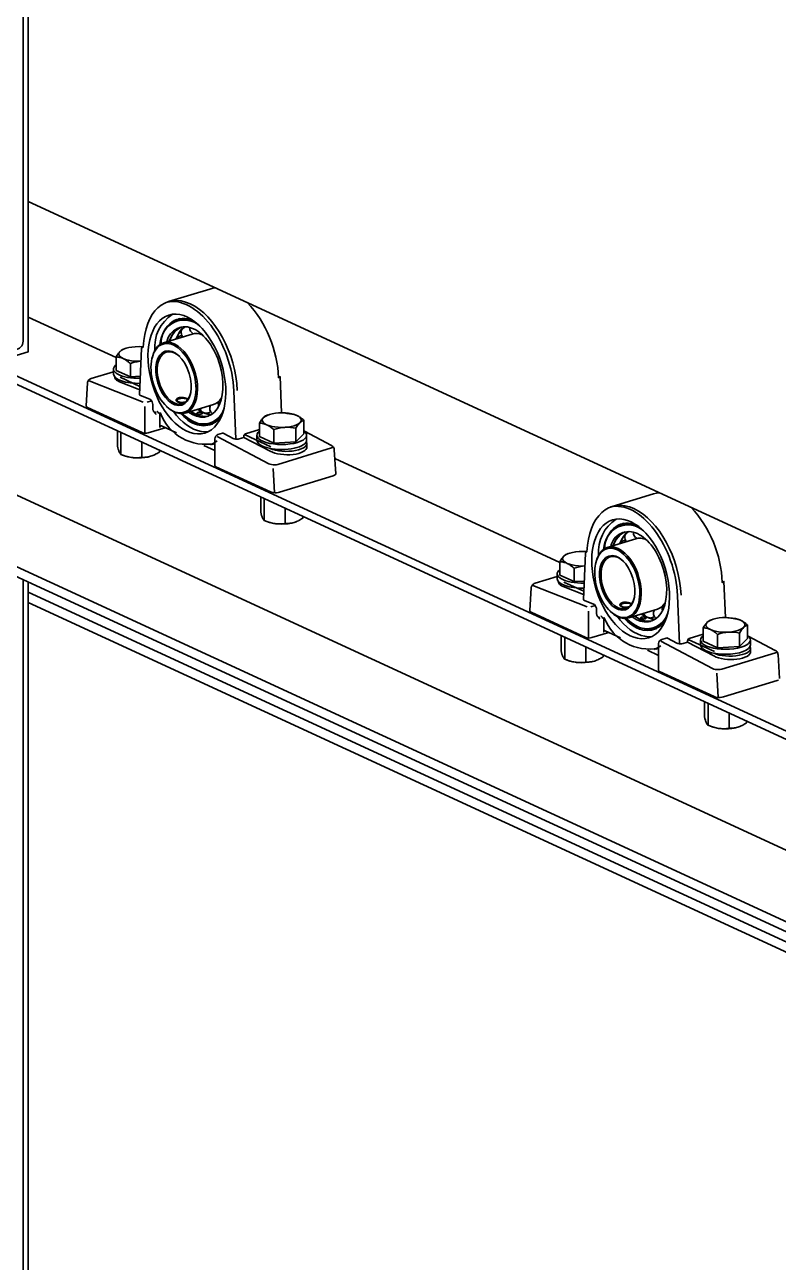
# Model space of a CAD drawing. Header units: millimetres. Extents: x -8400 to 8400, y -5940 to 5940.
# Drawn here: x 4965.5 to 5258.6, y 1988.8 to 2470 of the extents above; entities that cross this region are included whole.
import ezdxf

# ---------------------------------------------------------------- set-up
doc = ezdxf.new("R2010")
doc.units = ezdxf.units.MM
doc.layers.add('粗实线层', color=7, linetype='Continuous', lineweight=35)

msp = doc.modelspace()

# ---------------------------------------------------------------- linework, layer by layer
at = {"layer": '粗实线层', "linetype": 'Continuous', "lineweight": 35}
for points in [[(5429.862, 2115.853), (5429.862, 2117.75), (3411.605, 3048.757), (3411.605, 3046.86), (3411.713, 3046.127), (3412.025, 3045.541), (3412.506, 3045.166), (5429.848, 2114.581)], [(3415.693, 2976.684), (3413.26, 2975.485), (3412.732, 2975.131), (3412.27, 2974.628), (3411.911, 2974.017), (3411.683, 2973.345), (3411.605, 2972.668), (3411.605, 2970.77), (5429.862, 2039.763), (5429.862, 2041.661)], [(3412.133, 2974.427), (5430.389, 2043.419)], [(4964.906, 2722.164), (4964.906, 2346.919), (4964.839, 2346.293), (4964.644, 2345.669), (4964.333, 2345.09), (4963.927, 2344.594), (4963.455, 2344.216), (4962.948, 2343.981), (4951.854, 2340.592), (4951.854, 2338.252), (4966.864, 2342.838), (4966.864, 2721.26)], [(4451.743, 2522.69), (5424.763, 2073.843)], [(4966.859, 2401.331), (5426.971, 2189.085)], [(5037.479, 2367.232), (5021.425, 2362.327)], [(5039.862, 2367.655), (5038.653, 2367.514), (5037.481, 2367.232)], [(5001.069, 2340.572), (4966.853, 2356.355)], [(5025.763, 2355.753), (5023.761, 2354.636)], [(5030.633, 2349.743), (5019.528, 2346.351)], [(5021.715, 2347.019), (5022.302, 2348.41), (5023.011, 2349.64), (5023.833, 2350.692), (5024.759, 2351.555), (5025.776, 2352.216)], [(5021.815, 2347.049), (5022.353, 2348.312), (5022.993, 2349.44), (5023.727, 2350.422), (5024.55, 2351.247), (5025.452, 2351.907), (5026.423, 2352.394)], [(5027.81, 2352.538), (5026.781, 2351.687), (5025.866, 2350.611), (5025.081, 2349.325), (5024.436, 2347.849)], [(5026.653, 2351.723), (5025.774, 2350.56), (5025.032, 2349.256), (5024.494, 2348.007)], [(5034.596, 2349.418), (5033.568, 2349.769), (5032.556, 2349.942), (5031.573, 2349.933), (5030.632, 2349.743)], [(5003.832, 2343.787), (5003.434, 2343.6), (5003.24, 2343.48), (5003.044, 2343.34), (5002.847, 2343.178), (5002.648, 2342.994), (5002.598, 2342.945), (5002.549, 2342.894), (5002.524, 2342.868), (5002.499, 2342.841), (5002.474, 2342.814), (5002.45, 2342.787), (5002.351, 2342.676), (5002.252, 2342.56), (5002.056, 2342.314), (5001.861, 2342.049), (5001.474, 2341.47), (5001.091, 2340.833)], [(5010.928, 2339.175), (5009.611, 2339.139), (5008.298, 2339.19), (5007.028, 2339.325), (5005.841, 2339.541), (5004.771, 2339.832), (5003.851, 2340.187), (5003.111, 2340.597), (5002.571, 2341.05), (5002.248, 2341.53), (5002.153, 2342.024), (5002.287, 2342.518), (5002.648, 2342.994), (5003.224, 2343.44), (5003.997, 2343.842), (5004.944, 2344.187), (5006.037, 2344.465), (5007.242, 2344.668), (5008.522, 2344.789), (5010.079, 2344.822), (5011.622, 2344.734)], [(5004.328, 2343.976), (5003.831, 2343.787)], [(5011.62, 2344.682), (5011.169, 2344.459), (5010.999, 2344.169), (5010.215, 2326.142), (5010.309, 2325.945), (5010.596, 2325.776), (5014.215, 2324.346), (5014.554, 2324.131), (5014.863, 2323.774), (5015.11, 2323.314), (5015.27, 2322.796), (5015.324, 2322.276), (5015.324, 2320.89), (5015.327, 2320.79), (5015.333, 2320.691), (5015.342, 2320.595), (5015.356, 2320.501), (5015.372, 2320.408), (5015.393, 2320.317), (5015.404, 2320.272), (5015.416, 2320.228), (5015.429, 2320.184), (5015.443, 2320.14), (5015.505, 2319.972), (5015.576, 2319.814), (5015.658, 2319.665), (5015.746, 2319.523), (5015.794, 2319.454), (5015.842, 2319.388), (5015.893, 2319.323), (5015.945, 2319.26), (5016.052, 2319.138), (5016.163, 2319.021), (5016.277, 2318.909), (5016.394, 2318.8), (5016.452, 2318.746), (5016.511, 2318.693), (5016.541, 2318.667), (5016.57, 2318.64), (5016.585, 2318.627), (5016.6, 2318.614), (5016.615, 2318.6), (5016.63, 2318.587)], [(5006.611, 2333.065), (5001.091, 2335.611), (5001.091, 2340.833), (5001.43, 2340.814), (5001.771, 2340.78), (5001.857, 2340.769), (5001.943, 2340.757), (5002.03, 2340.743), (5002.115, 2340.729), (5002.288, 2340.697), (5002.461, 2340.661), (5002.807, 2340.574), (5003.154, 2340.466), (5003.502, 2340.338), (5003.851, 2340.187), (5004.202, 2340.015), (5004.553, 2339.82), (5004.598, 2339.794), (5004.642, 2339.768), (5004.686, 2339.741), (5004.73, 2339.714), (5004.817, 2339.66), (5004.904, 2339.604), (5005.079, 2339.49), (5005.252, 2339.371), (5005.596, 2339.121), (5005.937, 2338.856), (5006.275, 2338.578), (5006.611, 2338.287)], [(5010.526, 2333.302), (5006.611, 2333.065), (5006.611, 2338.287), (5007.674, 2338.611), (5008.747, 2338.874), (5009.288, 2338.98), (5009.831, 2339.065), (5010.781, 2339.165)], [(5015.04, 2340.381), (5014.969, 2340.054)], [(5025.825, 2340.934), (5024.78, 2341.796), (5023.708, 2342.419)], [(5000.048, 2335.061), (4991.428, 2332.427), (4991.095, 2332.306), (4990.79, 2332.134), (4990.495, 2331.894), (4990.242, 2331.599), (4990.079, 2331.32), (4989.981, 2331.017), (4989.964, 2330.877), (4989.964, 2330.733)], [(5000.048, 2336.133), (5000.048, 2334.183)], [(4989.932, 2330.695), (4989.387, 2321.8), (4989.443, 2321.577), (4989.637, 2321.365), (4989.956, 2321.176), (5011.195, 2311.379), (5011.701, 2311.222), (5012.328, 2311.149), (5012.982, 2311.172), (5013.562, 2311.288), (5020.165, 2313.305)], [(4990.3, 2331.677), (4990.597, 2331.53), (5011.647, 2323.211)], [(5000.585, 2332.99), (5000.585, 2332.875)], [(5010.298, 2328.054), (5002.393, 2331.178), (5001.759, 2331.47), (5001.253, 2331.792), (5000.884, 2332.138), (5000.661, 2332.501), (5000.585, 2332.876)], [(5010.354, 2329.351), (5002.629, 2332.915)], [(5028.984, 2324.492), (5028.93, 2324.517), (5028.849, 2324.553), (5028.764, 2324.589), (5028.675, 2324.625), (5028.581, 2324.66), (5028.532, 2324.678), (5028.482, 2324.695), (5028.432, 2324.712), (5028.381, 2324.729), (5028.277, 2324.762), (5028.169, 2324.795), (5028.06, 2324.826), (5027.946, 2324.856), (5027.918, 2324.863), (5027.889, 2324.871), (5027.859, 2324.878), (5027.83, 2324.885), (5027.771, 2324.899), (5027.712, 2324.912), (5027.594, 2324.938), (5027.474, 2324.962), (5027.353, 2324.984), (5027.23, 2325.003), (5027.169, 2325.012), (5027.107, 2325.021), (5027.045, 2325.029), (5026.983, 2325.036), (5026.859, 2325.049), (5026.736, 2325.059), (5026.614, 2325.066), (5026.493, 2325.07), (5026.372, 2325.072), (5026.252, 2325.07), (5026.192, 2325.068), (5026.133, 2325.065), (5026.075, 2325.062), (5026.018, 2325.057), (5025.904, 2325.046), (5025.793, 2325.031), (5025.685, 2325.014), (5025.58, 2324.992), (5025.529, 2324.981), (5025.478, 2324.968), (5025.453, 2324.961), (5025.428, 2324.954), (5025.403, 2324.947), (5025.379, 2324.94), (5025.284, 2324.909), (5025.194, 2324.874), (5025.108, 2324.838), (5025.027, 2324.798), (5024.95, 2324.755), (5024.878, 2324.71), (5024.811, 2324.662), (5024.749, 2324.612), (5024.694, 2324.56), (5024.643, 2324.507), (5024.598, 2324.451), (5024.559, 2324.395), (5024.55, 2324.38), (5024.541, 2324.366), (5024.533, 2324.351), (5024.525, 2324.336), (5024.51, 2324.307), (5024.497, 2324.277), (5024.476, 2324.218), (5024.46, 2324.158), (5024.45, 2324.099), (5024.447, 2324.039), (5024.447, 2324.009), (5024.449, 2323.979), (5024.453, 2323.949), (5024.458, 2323.919), (5024.472, 2323.86), (5024.493, 2323.803), (5024.519, 2323.746), (5024.551, 2323.692), (5024.589, 2323.638), (5024.633, 2323.586), (5024.657, 2323.561), (5024.683, 2323.536), (5024.71, 2323.511), (5024.739, 2323.488), (5024.799, 2323.442), (5024.866, 2323.4), (5024.937, 2323.359), (5025.013, 2323.321), (5025.094, 2323.286), (5025.18, 2323.254), (5025.269, 2323.226), (5025.363, 2323.2), (5025.46, 2323.177), (5025.561, 2323.157), (5025.587, 2323.153), (5025.614, 2323.148), (5025.64, 2323.144), (5025.666, 2323.14), (5025.72, 2323.133), (5025.774, 2323.126), (5025.885, 2323.116), (5025.998, 2323.108), (5026.112, 2323.103), (5026.229, 2323.101), (5026.289, 2323.101), (5026.348, 2323.101), (5026.409, 2323.102), (5026.47, 2323.104), (5026.591, 2323.11), (5026.714, 2323.118), (5026.836, 2323.129), (5026.959, 2323.141), (5027.082, 2323.155), (5027.206, 2323.172), (5027.237, 2323.176), (5027.268, 2323.181), (5027.299, 2323.185), (5027.329, 2323.19), (5027.391, 2323.2), (5027.452, 2323.21), (5027.641, 2323.244)], [(5028.95, 2324.27), (5028.822, 2324.357), (5028.668, 2324.438), (5028.185, 2324.603), (5027.594, 2324.707), (5026.947, 2324.741), (5026.303, 2324.701), (5025.718, 2324.593), (5025.245, 2324.424), (5024.925, 2324.21), (5024.788, 2323.971), (5024.844, 2323.727), (5025.091, 2323.499), (5025.504, 2323.31), (5026.049, 2323.175), (5026.675, 2323.106)], [(5027.888, 2318.991), (5038.992, 2322.384), (5039.878, 2322.752), (5040.698, 2323.294), (5041.44, 2324.003), (5042.096, 2324.869)], [(5047.665, 2308.888), (5046.88, 2327.643)], [(5012.257, 2311.152), (5012.257, 2321.602)], [(5013.106, 2323.229), (5014.868, 2323.768)], [(5020.587, 2321.664), (5020.829, 2321.433)], [(5024.971, 2324.252), (5024.663, 2323.991), (5024.502, 2323.804), (5024.447, 2323.607)], [(5036.347, 2317.619), (5035.134, 2317.599), (5033.885, 2317.797), (5032.615, 2318.21), (5031.339, 2318.833), (5030.074, 2319.659)], [(5036.982, 2317.833), (5035.904, 2317.694), (5034.789, 2317.737), (5033.646, 2317.961), (5032.488, 2318.365), (5031.327, 2318.943), (5030.176, 2319.689)], [(5032.797, 2320.49), (5034.156, 2319.627), (5035.525, 2319), (5036.885, 2318.619), (5038.214, 2318.489)], [(5032.929, 2320.331), (5033.909, 2319.756), (5035.746, 2318.886), (5037.615, 2318.34)], [(5015.903, 2319.31), (5016.287, 2319.297), (5016.685, 2319.058)], [(5018.131, 2318.941), (5018.131, 2313.463), (5018.202, 2313.82), (5018.396, 2314.016), (5018.662, 2313.998), (5024.606, 2311.256)], [(5036.882, 2311.74), (5035.511, 2311.67), (5034.101, 2311.814), (5032.664, 2312.171), (5031.213, 2312.737), (5029.839, 2313.463), (5028.476, 2314.366), (5027.136, 2315.439), (5025.83, 2316.673), (5024.568, 2318.059), (5023.361, 2319.584)], [(5060.096, 2318.251), (5059.599, 2318.062), (5059.202, 2317.875), (5059.007, 2317.755), (5058.811, 2317.615), (5058.614, 2317.453), (5058.416, 2317.269), (5058.366, 2317.22), (5058.317, 2317.168), (5058.292, 2317.142), (5058.267, 2317.116), (5058.242, 2317.089), (5058.218, 2317.062), (5058.119, 2316.951), (5058.02, 2316.835), (5057.824, 2316.589), (5057.629, 2316.324), (5057.242, 2315.745), (5056.859, 2315.108)], [(5062.379, 2307.34), (5056.859, 2309.886), (5056.859, 2315.108), (5057.197, 2315.089), (5057.539, 2315.054), (5057.625, 2315.043), (5057.711, 2315.031), (5057.797, 2315.018), (5057.883, 2315.004), (5058.056, 2314.972), (5058.228, 2314.935), (5058.574, 2314.848), (5058.922, 2314.741), (5059.27, 2314.612), (5059.619, 2314.462), (5059.969, 2314.289), (5060.321, 2314.095), (5060.365, 2314.069), (5060.409, 2314.043), (5060.453, 2314.016), (5060.497, 2313.989), (5060.585, 2313.935), (5060.672, 2313.879), (5060.846, 2313.765), (5061.019, 2313.646), (5061.363, 2313.396), (5061.705, 2313.131), (5062.043, 2312.853), (5062.379, 2312.562)], [(5064.289, 2319.063), (5064.839, 2319.086), (5065.386, 2319.086), (5065.929, 2319.066), (5066.47, 2319.026), (5067.543, 2318.893), (5068.606, 2318.697), (5068.944, 2318.678), (5069.286, 2318.643), (5069.372, 2318.632), (5069.458, 2318.62), (5069.544, 2318.607), (5069.631, 2318.593), (5069.802, 2318.561), (5069.976, 2318.525), (5070.321, 2318.437), (5070.668, 2318.33), (5071.016, 2318.201), (5071.366, 2318.051), (5071.717, 2317.879), (5072.068, 2317.684), (5072.112, 2317.658), (5072.156, 2317.632), (5072.2, 2317.605), (5072.244, 2317.578), (5072.332, 2317.524), (5072.419, 2317.468), (5072.593, 2317.354), (5072.766, 2317.235), (5073.11, 2316.985), (5073.451, 2316.72), (5073.79, 2316.442), (5074.125, 2316.151)], [(5070.913, 2318.242), (5070.889, 2318.251)], [(5071.012, 2313.084), (5071.395, 2313.721), (5071.782, 2314.301), (5071.977, 2314.565), (5072.173, 2314.811), (5072.371, 2315.038), (5072.569, 2315.244), (5072.618, 2315.292), (5072.668, 2315.339), (5072.693, 2315.362), (5072.718, 2315.385), (5072.742, 2315.407), (5072.767, 2315.429), (5072.866, 2315.513), (5072.965, 2315.591), (5073.161, 2315.731), (5073.356, 2315.851), (5073.743, 2316.033), (5074.125, 2316.151), (5074.125, 2310.929), (5071.012, 2307.861)], [(5001.554, 2312.15), (5001.554, 2306.188), (5001.725, 2305.529), (5001.897, 2304.928), (5001.984, 2304.652), (5002.071, 2304.395), (5002.159, 2304.158), (5002.248, 2303.94), (5002.27, 2303.889), (5002.292, 2303.84), (5002.304, 2303.816), (5002.315, 2303.791), (5002.326, 2303.768), (5002.337, 2303.745), (5002.381, 2303.655), (5002.425, 2303.571), (5002.512, 2303.42), (5002.6, 2303.29), (5002.772, 2303.086), (5002.942, 2302.947)], [(5002.942, 2311.207), (5002.854, 2311.556)], [(5003.471, 2311.275), (5002.942, 2311.207), (5002.942, 2302.947), (5003.949, 2302.543), (5004.964, 2302.199), (5005.476, 2302.054), (5005.99, 2301.927), (5006.508, 2301.821), (5007.028, 2301.735), (5008.298, 2301.6), (5009.611, 2301.549), (5010.928, 2301.585), (5012.208, 2301.706), (5013.412, 2301.909), (5014.505, 2302.187)], [(5036.063, 2314.518), (5038.6, 2314.719)], [(5050.761, 2309.543), (5050.744, 2309.94), (5050.815, 2310.364), (5051.041, 2310.728), (5051.364, 2310.934), (5056.859, 2312.614)], [(5050.953, 2310.623), (5061.215, 2305.89)], [(5055.816, 2310.407), (5055.816, 2308.458)], [(5085.916, 2304.676), (5085.926, 2304.77), (5085.927, 2304.862), (5085.869, 2305.177), (5085.738, 2305.476), (5085.589, 2305.716), (5085.413, 2305.931), (5085.211, 2306.116), (5084.988, 2306.272), (5084.921, 2306.312), (5084.852, 2306.35), (5074.291, 2311.919)], [(5075.169, 2308.458), (5075.169, 2310.407)], [(5011.114, 2307.74), (5011.114, 2301.778), (5010.109, 2301.662), (5009.095, 2301.609), (5008.583, 2301.61), (5008.068, 2301.63), (5007.809, 2301.648), (5007.549, 2301.672), (5007.484, 2301.678), (5007.419, 2301.686), (5007.354, 2301.693), (5007.289, 2301.701), (5007.158, 2301.717), (5007.028, 2301.735), (5005.583, 2302.012), (5004.328, 2302.397), (5003.789, 2302.603)], [(5039.498, 2304.387), (5035.21, 2306.365)], [(5037.731, 2306.626), (5039.115, 2307.28), (5040.415, 2308.149)], [(5038.39, 2306.803), (5039.498, 2307.142)], [(5040.365, 2309.901), (5060.487, 2299.29), (5060.968, 2299.092), (5061.549, 2298.949), (5062.189, 2298.87), (5062.847, 2298.859), (5063.476, 2298.918), (5064.035, 2299.042), (5084.919, 2305.423), (5085.289, 2305.564), (5085.576, 2305.735)], [(5075.284, 2305.85), (5075.284, 2307.128)], [(5017.896, 2304.611), (5017.896, 2303.85), (5017.48, 2303.586), (5017.06, 2303.335), (5016.955, 2303.274), (5016.849, 2303.214), (5016.743, 2303.155), (5016.637, 2303.097), (5016.425, 2302.985), (5016.213, 2302.877), (5015.788, 2302.675), (5015.362, 2302.491), (5014.934, 2302.329), (5014.505, 2302.187), (5014.074, 2302.066), (5013.642, 2301.967), (5013.588, 2301.956), (5013.534, 2301.945), (5013.48, 2301.935), (5013.426, 2301.925), (5013.318, 2301.906), (5013.211, 2301.889), (5012.997, 2301.857), (5012.784, 2301.831), (5012.361, 2301.793), (5011.942, 2301.773), (5011.526, 2301.768), (5011.114, 2301.778)], [(5015.121, 2302.397), (5015.154, 2302.41)], [(5173.692, 2260.941), (5086.119, 2301.338)], [(5062.691, 2288.011), (5062.145, 2297.412)], [(5057.321, 2286.425), (5057.321, 2280.463), (5057.492, 2279.803), (5057.665, 2279.203), (5057.752, 2278.927), (5057.839, 2278.67), (5057.927, 2278.433), (5058.016, 2278.215), (5058.038, 2278.164), (5058.06, 2278.114), (5058.071, 2278.09), (5058.082, 2278.066), (5058.093, 2278.043), (5058.104, 2278.019), (5058.149, 2277.93), (5058.193, 2277.846), (5058.28, 2277.695), (5058.367, 2277.565), (5058.539, 2277.36), (5058.71, 2277.221)], [(5210.094, 2287.607), (5194.04, 2282.702)], [(5212.476, 2288.029), (5211.267, 2287.889), (5210.094, 2287.607)], [(5058.71, 2285.482), (5058.622, 2285.831)], [(5059.238, 2285.55), (5058.71, 2285.482), (5058.71, 2277.221), (5059.716, 2276.817), (5060.732, 2276.474), (5061.244, 2276.328), (5061.758, 2276.202), (5062.276, 2276.096), (5062.796, 2276.01), (5064.065, 2275.875), (5065.379, 2275.824), (5066.695, 2275.86), (5067.975, 2275.981), (5069.18, 2276.184), (5070.272, 2276.462)], [(5066.881, 2282.015), (5066.881, 2276.052), (5065.877, 2275.937), (5064.862, 2275.884), (5064.35, 2275.884), (5063.835, 2275.905), (5063.576, 2275.923), (5063.317, 2275.946), (5063.252, 2275.953), (5063.187, 2275.96), (5063.121, 2275.968), (5063.056, 2275.976), (5062.926, 2275.992), (5062.796, 2276.01), (5061.351, 2276.286), (5060.096, 2276.672), (5059.557, 2276.878)], [(5073.663, 2278.886), (5073.663, 2278.125), (5073.248, 2277.861), (5072.828, 2277.609), (5072.722, 2277.548), (5072.616, 2277.489), (5072.511, 2277.43), (5072.405, 2277.372), (5072.193, 2277.26), (5071.981, 2277.152), (5071.556, 2276.949), (5071.129, 2276.766), (5070.701, 2276.604), (5070.272, 2276.462), (5069.841, 2276.341), (5069.41, 2276.242), (5069.356, 2276.231), (5069.302, 2276.22), (5069.248, 2276.21), (5069.194, 2276.2), (5069.086, 2276.181), (5068.978, 2276.163), (5068.765, 2276.132), (5068.551, 2276.106), (5068.129, 2276.068), (5067.71, 2276.048), (5067.294, 2276.043), (5066.881, 2276.052)], [(5070.889, 2276.672), (5070.922, 2276.685)], [(5194.329, 2267.393), (5194.916, 2268.784), (5195.625, 2270.014), (5196.448, 2271.067), (5197.373, 2271.929), (5198.389, 2272.591)], [(5194.429, 2267.423), (5194.967, 2268.686), (5195.607, 2269.815), (5196.342, 2270.796), (5197.164, 2271.622), (5198.065, 2272.281), (5199.037, 2272.769)], [(5198.377, 2276.128), (5196.375, 2275.011)], [(5200.424, 2272.913), (5199.395, 2272.062), (5198.481, 2270.985), (5197.695, 2269.7), (5197.05, 2268.223)], [(5199.267, 2272.097), (5198.389, 2270.935), (5197.647, 2269.63), (5197.108, 2268.382)], [(5203.247, 2270.118), (5192.143, 2266.725)], [(5207.21, 2269.792), (5206.182, 2270.144), (5205.169, 2270.316), (5204.187, 2270.308), (5203.246, 2270.118)], [(5176.446, 2264.161), (5176.049, 2263.974), (5175.854, 2263.855), (5175.658, 2263.715), (5175.461, 2263.553), (5175.262, 2263.369), (5175.213, 2263.319), (5175.163, 2263.268), (5175.138, 2263.242), (5175.113, 2263.216), (5175.089, 2263.189), (5175.064, 2263.162), (5174.965, 2263.051), (5174.866, 2262.935), (5174.67, 2262.688), (5174.475, 2262.424), (5174.088, 2261.844), (5173.706, 2261.208)], [(5183.542, 2259.549), (5182.225, 2259.514), (5180.912, 2259.564), (5179.642, 2259.699), (5178.454, 2259.916), (5177.385, 2260.206), (5176.465, 2260.562), (5175.724, 2260.972), (5175.185, 2261.424), (5174.862, 2261.905), (5174.767, 2262.399), (5174.902, 2262.892), (5175.262, 2263.369), (5175.838, 2263.814), (5176.612, 2264.216), (5177.559, 2264.561), (5178.651, 2264.839), (5179.856, 2265.042), (5181.136, 2265.163), (5182.694, 2265.196), (5184.236, 2265.108)], [(5176.942, 2264.351), (5176.446, 2264.161)], [(5184.234, 2265.056), (5183.782, 2264.834), (5183.613, 2264.543), (5182.829, 2246.516), (5182.922, 2246.319), (5183.21, 2246.15), (5186.828, 2244.72), (5187.168, 2244.505), (5187.477, 2244.149), (5187.725, 2243.688), (5187.884, 2243.171), (5187.939, 2242.65), (5187.939, 2241.264), (5187.94, 2241.164), (5187.947, 2241.066), (5187.956, 2240.969), (5187.969, 2240.875), (5187.987, 2240.782), (5188.007, 2240.691), (5188.018, 2240.647), (5188.03, 2240.602), (5188.043, 2240.558), (5188.057, 2240.515), (5188.119, 2240.347), (5188.191, 2240.189), (5188.272, 2240.039), (5188.361, 2239.897), (5188.407, 2239.829), (5188.456, 2239.762), (5188.507, 2239.697), (5188.559, 2239.634), (5188.666, 2239.512), (5188.777, 2239.395), (5188.891, 2239.283), (5189.007, 2239.174), (5189.066, 2239.121), (5189.125, 2239.067), (5189.155, 2239.041), (5189.184, 2239.014), (5189.199, 2239.001), (5189.214, 2238.988), (5189.229, 2238.975), (5189.244, 2238.962)], [(5198.439, 2261.308), (5197.395, 2262.171), (5196.322, 2262.794)], [(5179.225, 2253.44), (5173.706, 2255.986), (5173.706, 2261.208), (5174.044, 2261.188), (5174.385, 2261.154), (5174.472, 2261.143), (5174.557, 2261.131), (5174.644, 2261.118), (5174.73, 2261.103), (5174.902, 2261.072), (5175.075, 2261.035), (5175.421, 2260.948), (5175.768, 2260.84), (5176.116, 2260.712), (5176.465, 2260.562), (5176.816, 2260.389), (5177.168, 2260.194), (5177.212, 2260.168), (5177.256, 2260.142), (5177.299, 2260.115), (5177.343, 2260.089), (5177.431, 2260.034), (5177.518, 2259.979), (5177.692, 2259.864), (5177.866, 2259.745), (5178.21, 2259.495), (5178.551, 2259.231), (5178.889, 2258.952), (5179.225, 2258.662)], [(5183.141, 2253.676), (5179.225, 2253.44), (5179.225, 2258.662), (5180.288, 2258.986), (5181.361, 2259.249), (5181.902, 2259.354), (5182.445, 2259.44), (5183.395, 2259.54)], [(5187.654, 2260.755), (5187.583, 2260.429)], [(4964.906, 2254.239), (4964.906, 1878.995), (4964.839, 1878.369), (4964.644, 1877.745), (4964.333, 1877.165), (4963.927, 1876.67), (4963.455, 1876.291), (4962.948, 1876.057), (4951.854, 1872.667), (4951.854, 1870.328), (4966.864, 1874.914), (4966.864, 2253.335)], [(5172.663, 2255.435), (5164.042, 2252.802), (5163.709, 2252.68), (5163.405, 2252.509), (5163.109, 2252.269), (5162.856, 2251.974), (5162.693, 2251.695), (5162.595, 2251.392), (5162.578, 2251.251), (5162.578, 2251.107)], [(5172.662, 2256.507), (5172.662, 2254.557)], [(5182.912, 2248.429), (5175.007, 2251.553), (5174.373, 2251.844), (5173.867, 2252.166), (5173.498, 2252.512), (5173.274, 2252.875), (5173.199, 2253.25), (5173.199, 2253.364)], [(5182.969, 2249.726), (5175.242, 2253.289)], [(5423.08, 2038.908), (4966.855, 2249.361)], [(5192.779, 2233.679), (5186.177, 2231.662), (5185.596, 2231.547), (5184.942, 2231.523), (5184.315, 2231.596), (5183.809, 2231.753), (5162.571, 2241.55), (5162.251, 2241.74), (5162.057, 2241.951), (5162.001, 2242.174), (5162.546, 2251.07)], [(5162.914, 2252.052), (5163.211, 2251.904), (5184.261, 2243.586)], [(5220.279, 2229.263), (5219.495, 2248.017)], [(5429.856, 2031.779), (4966.859, 2245.356)], [(5185.72, 2243.604), (5187.482, 2244.142)], [(5201.598, 2244.866), (5201.543, 2244.892), (5201.463, 2244.928), (5201.378, 2244.964), (5201.289, 2244.999), (5201.195, 2245.035), (5201.146, 2245.052), (5201.096, 2245.07), (5201.046, 2245.087), (5200.995, 2245.104), (5200.891, 2245.137), (5200.784, 2245.169), (5200.674, 2245.2), (5200.561, 2245.23), (5200.532, 2245.238), (5200.503, 2245.245), (5200.474, 2245.252), (5200.444, 2245.259), (5200.386, 2245.273), (5200.327, 2245.287), (5200.208, 2245.312), (5200.088, 2245.336), (5199.967, 2245.358), (5199.845, 2245.378), (5199.783, 2245.387), (5199.721, 2245.395), (5199.659, 2245.403), (5199.597, 2245.411), (5199.473, 2245.423), (5199.351, 2245.433), (5199.228, 2245.44), (5199.107, 2245.445), (5198.986, 2245.446), (5198.866, 2245.444), (5198.807, 2245.442), (5198.747, 2245.44), (5198.689, 2245.436), (5198.631, 2245.432), (5198.518, 2245.42), (5198.407, 2245.406), (5198.299, 2245.388), (5198.194, 2245.367), (5198.143, 2245.355), (5198.092, 2245.342), (5198.067, 2245.335), (5198.042, 2245.328), (5198.017, 2245.321), (5197.993, 2245.314), (5197.898, 2245.283), (5197.808, 2245.249), (5197.722, 2245.212), (5197.641, 2245.172), (5197.564, 2245.129), (5197.492, 2245.084), (5197.425, 2245.036), (5197.363, 2244.986), (5197.307, 2244.934), (5197.257, 2244.881), (5197.212, 2244.826), (5197.173, 2244.769), (5197.164, 2244.755), (5197.155, 2244.74), (5197.147, 2244.725), (5197.139, 2244.711), (5197.124, 2244.681), (5197.112, 2244.652), (5197.09, 2244.592), (5197.074, 2244.533), (5197.065, 2244.473), (5197.061, 2244.413), (5197.061, 2244.383), (5197.063, 2244.353), (5197.066, 2244.323), (5197.071, 2244.293), (5197.086, 2244.235), (5197.106, 2244.177), (5197.133, 2244.121), (5197.165, 2244.066), (5197.203, 2244.012), (5197.247, 2243.96), (5197.271, 2243.935), (5197.297, 2243.91), (5197.324, 2243.886), (5197.353, 2243.862), (5197.413, 2243.817), (5197.479, 2243.774), (5197.551, 2243.734), (5197.627, 2243.696), (5197.709, 2243.661), (5197.794, 2243.629), (5197.883, 2243.6), (5197.976, 2243.574), (5198.074, 2243.551), (5198.175, 2243.532), (5198.201, 2243.527), (5198.227, 2243.523), (5198.254, 2243.518), (5198.28, 2243.515), (5198.334, 2243.507), (5198.389, 2243.501), (5198.499, 2243.49), (5198.611, 2243.482), (5198.726, 2243.477), (5198.843, 2243.475), (5198.903, 2243.475), (5198.963, 2243.476), (5199.023, 2243.477), (5199.084, 2243.479), (5199.206, 2243.485), (5199.328, 2243.493), (5199.45, 2243.503), (5199.573, 2243.515), (5199.696, 2243.53), (5199.82, 2243.546), (5199.851, 2243.551), (5199.882, 2243.555), (5199.913, 2243.56), (5199.944, 2243.564), (5200.005, 2243.574), (5200.066, 2243.584), (5200.255, 2243.618)], [(5197.585, 2244.627), (5197.277, 2244.366), (5197.115, 2244.178), (5197.061, 2243.982)], [(5201.563, 2244.644), (5201.436, 2244.731), (5201.282, 2244.812), (5200.799, 2244.977), (5200.208, 2245.081), (5199.562, 2245.115), (5198.917, 2245.076), (5198.332, 2244.967), (5197.859, 2244.798), (5197.539, 2244.585), (5197.402, 2244.345), (5197.458, 2244.101), (5197.705, 2243.874), (5198.118, 2243.684), (5198.663, 2243.549), (5199.289, 2243.48)], [(5200.502, 2239.365), (5211.606, 2242.758), (5212.492, 2243.126), (5213.311, 2243.669), (5214.054, 2244.377), (5214.71, 2245.243)], [(5184.872, 2231.527), (5184.872, 2241.977)], [(5188.517, 2239.685), (5188.901, 2239.672), (5189.299, 2239.432)], [(5190.745, 2239.316), (5190.745, 2233.838), (5190.816, 2234.195), (5191.01, 2234.391), (5191.276, 2234.372), (5197.219, 2231.631)], [(5193.201, 2242.038), (5193.443, 2241.808)], [(5209.496, 2232.114), (5208.125, 2232.044), (5206.714, 2232.188), (5205.277, 2232.545), (5203.827, 2233.112), (5202.453, 2233.837), (5201.09, 2234.74), (5199.75, 2235.814), (5198.444, 2237.048), (5197.182, 2238.433), (5195.975, 2239.958)], [(5208.961, 2237.993), (5207.748, 2237.973), (5206.499, 2238.171), (5205.228, 2238.584), (5203.953, 2239.208), (5202.689, 2240.033)], [(5209.596, 2238.207), (5208.518, 2238.068), (5207.402, 2238.111), (5206.26, 2238.336), (5205.102, 2238.739), (5203.942, 2239.317), (5202.79, 2240.064)], [(5205.41, 2240.864), (5206.77, 2240.001), (5208.14, 2239.375), (5209.499, 2238.993), (5210.828, 2238.863)], [(5205.543, 2240.705), (5206.522, 2240.13), (5208.25, 2239.305), (5210.004, 2238.759)], [(5232.213, 2238.436), (5231.817, 2238.249), (5231.621, 2238.13), (5231.425, 2237.99), (5231.228, 2237.828), (5231.03, 2237.643), (5230.98, 2237.594), (5230.931, 2237.543), (5230.906, 2237.517), (5230.881, 2237.49), (5230.856, 2237.464), (5230.831, 2237.437), (5230.732, 2237.326), (5230.634, 2237.21), (5230.437, 2236.963), (5230.243, 2236.698), (5229.856, 2236.119), (5229.473, 2235.483)], [(5232.71, 2238.625), (5232.213, 2238.436)], [(5236.904, 2239.438), (5237.454, 2239.46), (5238, 2239.461), (5238.543, 2239.44), (5239.084, 2239.401), (5240.157, 2239.267), (5241.22, 2239.072), (5241.558, 2239.052), (5241.9, 2239.018), (5241.986, 2239.007), (5242.072, 2238.995), (5242.158, 2238.982), (5242.244, 2238.967), (5242.417, 2238.935), (5242.59, 2238.899), (5242.936, 2238.812), (5243.282, 2238.704), (5243.631, 2238.576), (5243.98, 2238.426), (5244.33, 2238.253), (5244.682, 2238.058), (5244.726, 2238.032), (5244.77, 2238.006), (5244.814, 2237.98), (5244.858, 2237.953), (5244.945, 2237.898), (5245.033, 2237.843), (5245.207, 2237.728), (5245.381, 2237.609), (5245.725, 2237.359), (5246.066, 2237.094), (5246.404, 2236.816), (5246.74, 2236.526)], [(5243.527, 2238.616), (5243.503, 2238.625)], [(5208.677, 2234.893), (5211.214, 2235.094)], [(5234.993, 2227.714), (5229.473, 2230.261), (5229.473, 2235.483), (5229.811, 2235.463), (5230.153, 2235.429), (5230.239, 2235.418), (5230.325, 2235.406), (5230.411, 2235.392), (5230.498, 2235.378), (5230.67, 2235.346), (5230.843, 2235.31), (5231.188, 2235.223), (5231.536, 2235.115), (5231.883, 2234.987), (5232.233, 2234.836), (5232.584, 2234.664), (5232.935, 2234.469), (5232.979, 2234.443), (5233.023, 2234.417), (5233.067, 2234.39), (5233.111, 2234.364), (5233.199, 2234.309), (5233.286, 2234.253), (5233.46, 2234.139), (5233.633, 2234.02), (5233.978, 2233.77), (5234.318, 2233.505), (5234.657, 2233.227), (5234.993, 2232.937)], [(5243.626, 2233.458), (5244.009, 2234.096), (5244.397, 2234.675), (5244.591, 2234.94), (5244.787, 2235.186), (5244.984, 2235.412), (5245.182, 2235.619), (5245.233, 2235.667), (5245.282, 2235.714), (5245.307, 2235.737), (5245.332, 2235.759), (5245.357, 2235.781), (5245.381, 2235.803), (5245.48, 2235.887), (5245.579, 2235.965), (5245.775, 2236.106), (5245.97, 2236.225), (5246.357, 2236.408), (5246.74, 2236.526), (5246.74, 2231.303), (5243.626, 2228.236)], [(5174.168, 2232.524), (5174.168, 2226.562), (5174.339, 2225.903), (5174.511, 2225.302), (5174.598, 2225.027), (5174.686, 2224.769), (5174.774, 2224.532), (5174.862, 2224.315), (5174.884, 2224.264), (5174.906, 2224.214), (5174.917, 2224.19), (5174.929, 2224.166), (5174.94, 2224.142), (5174.951, 2224.119), (5174.995, 2224.03), (5175.039, 2223.946), (5175.126, 2223.795), (5175.213, 2223.664), (5175.386, 2223.46), (5175.557, 2223.321)], [(5175.557, 2231.582), (5175.468, 2231.93)], [(5176.085, 2231.65), (5175.557, 2231.582), (5175.557, 2223.321), (5176.563, 2222.917), (5177.578, 2222.574), (5178.09, 2222.428), (5178.605, 2222.301), (5179.122, 2222.195), (5179.642, 2222.11), (5180.912, 2221.974), (5182.225, 2221.924), (5183.542, 2221.959), (5184.821, 2222.08), (5186.026, 2222.283), (5187.119, 2222.561)], [(5210.344, 2227.001), (5211.729, 2227.654), (5213.029, 2228.523)], [(5212.98, 2230.276), (5233.101, 2219.664), (5233.583, 2219.467), (5234.163, 2219.324), (5234.803, 2219.244), (5235.46, 2219.233), (5236.09, 2219.292), (5236.65, 2219.417), (5257.533, 2225.797), (5257.904, 2225.938), (5258.19, 2226.109)], [(5223.375, 2229.917), (5223.358, 2230.314), (5223.429, 2230.739), (5223.656, 2231.103), (5223.977, 2231.309), (5229.473, 2232.988)], [(5223.568, 2230.997), (5233.829, 2226.264)], [(5228.43, 2230.782), (5228.43, 2228.832)], [(5258.53, 2225.051), (5258.539, 2225.144), (5258.541, 2225.236), (5258.483, 2225.551), (5258.352, 2225.85), (5258.203, 2226.09), (5258.027, 2226.305), (5257.825, 2226.49), (5257.602, 2226.646), (5257.535, 2226.686), (5257.466, 2226.724), (5246.906, 2232.293)], [(5247.783, 2228.832), (5247.783, 2230.782)], [(5183.728, 2228.114), (5183.728, 2222.152), (5182.723, 2222.036), (5181.709, 2221.983), (5181.197, 2221.984), (5180.682, 2222.004), (5180.423, 2222.023), (5180.163, 2222.046), (5180.098, 2222.053), (5180.033, 2222.06), (5179.968, 2222.067), (5179.903, 2222.075), (5179.772, 2222.092), (5179.642, 2222.11), (5178.197, 2222.386), (5176.942, 2222.772), (5176.403, 2222.977)], [(5190.51, 2224.986), (5190.51, 2224.224), (5190.094, 2223.961), (5189.674, 2223.709), (5189.569, 2223.648), (5189.463, 2223.588), (5189.358, 2223.529), (5189.251, 2223.472), (5189.04, 2223.359), (5188.828, 2223.251), (5188.402, 2223.049), (5187.976, 2222.866), (5187.548, 2222.703), (5187.119, 2222.561), (5186.688, 2222.441), (5186.256, 2222.341), (5186.202, 2222.33), (5186.148, 2222.32), (5186.094, 2222.309), (5186.04, 2222.299), (5185.932, 2222.281), (5185.825, 2222.263), (5185.611, 2222.232), (5185.398, 2222.206), (5184.975, 2222.168), (5184.556, 2222.147), (5184.14, 2222.142), (5183.728, 2222.152)], [(5212.112, 2224.761), (5207.824, 2226.739)], [(5211.004, 2227.177), (5212.112, 2227.516)], [(5247.899, 2226.224), (5247.899, 2227.502)], [(5258.552, 2225.116), (5259.097, 2215.722)], [(5187.735, 2222.772), (5187.768, 2222.784)], [(5235.305, 2208.386), (5234.76, 2217.786)], [(5229.935, 2206.799), (5229.935, 2200.837), (5230.106, 2200.178), (5230.279, 2199.577), (5230.366, 2199.301), (5230.454, 2199.045), (5230.542, 2198.807), (5230.629, 2198.59), (5230.652, 2198.539), (5230.674, 2198.489), (5230.685, 2198.465), (5230.696, 2198.441), (5230.707, 2198.417), (5230.718, 2198.394), (5230.762, 2198.304), (5230.806, 2198.221), (5230.894, 2198.069), (5230.981, 2197.939), (5231.154, 2197.735), (5231.324, 2197.596)], [(5231.324, 2205.856), (5231.236, 2206.205)], [(5231.852, 2205.925), (5231.324, 2205.856), (5231.324, 2197.596), (5232.331, 2197.192), (5233.346, 2196.848), (5233.858, 2196.703), (5234.372, 2196.576), (5234.889, 2196.47), (5235.41, 2196.384), (5236.679, 2196.249), (5237.993, 2196.198), (5239.309, 2196.234), (5240.589, 2196.355), (5241.794, 2196.558), (5242.887, 2196.836)], [(5239.496, 2202.389), (5239.496, 2196.427), (5238.491, 2196.311), (5237.476, 2196.258), (5236.964, 2196.259), (5236.449, 2196.279), (5236.191, 2196.297), (5235.931, 2196.321), (5235.866, 2196.328), (5235.8, 2196.335), (5235.735, 2196.342), (5235.67, 2196.35), (5235.54, 2196.366), (5235.41, 2196.384), (5233.965, 2196.661), (5232.71, 2197.047), (5232.171, 2197.252)], [(5246.277, 2199.26), (5246.277, 2198.499), (5245.862, 2198.235), (5245.442, 2197.984), (5245.336, 2197.923), (5245.23, 2197.863), (5245.125, 2197.804), (5245.019, 2197.746), (5244.807, 2197.634), (5244.595, 2197.526), (5244.17, 2197.324), (5243.743, 2197.141), (5243.316, 2196.978), (5242.887, 2196.836), (5242.456, 2196.715), (5242.023, 2196.616), (5241.969, 2196.605), (5241.915, 2196.594), (5241.862, 2196.584), (5241.807, 2196.574), (5241.7, 2196.555), (5241.593, 2196.538), (5241.378, 2196.507), (5241.166, 2196.48), (5240.743, 2196.443), (5240.324, 2196.422), (5239.908, 2196.417), (5239.496, 2196.427)], [(5243.503, 2197.047), (5243.536, 2197.059)]]:
    msp.add_lwpolyline(points, dxfattribs=at)
for points in [[(5065.46, 2319.083), (5064.871, 2333.177), (5064.713, 2332.928), (5064.25, 2332.715, 0.1802581), (5052.061, 2362.028)], [(5027.247, 2352.337, 0.4142177), (5026.951, 2348.779, 0.0164693), (5027.065, 2348.653)], [(5016.979, 2319.691), (5016.993, 2319.686), (5017.049, 2319.653), (5017.139, 2319.586), (5017.255, 2319.477), (5017.382, 2319.332), (5017.485, 2319.192), (5017.595, 2319.024), (5017.865, 2318.916), (5018.362, 2319, 0.3684426), (5039.498, 2307.215)], [(5026.836, 2318.791), (5028.264, 2317.523), (5029.729, 2316.479), (5031.213, 2315.671, 0.4970335), (5043.192, 2321.509)], [(5042.338, 2318.491, -0.4183886), (5031.213, 2315.077), (5029.937, 2315.754), (5028.672, 2316.602), (5027.431, 2317.613), (5026.222, 2318.779)], [(5035.593, 2318.976, 0.1260225), (5036.845, 2319.033, 0.1105271), (5037.804, 2319.577)], [(5085.938, 2304.742), (5086.483, 2295.347), (5086.385, 2295.063), (5086.066, 2294.804), (5085.555, 2294.592), (5064.672, 2288.212), (5064.111, 2288.082), (5063.478, 2288.012), (5062.819, 2288.005), (5062.176, 2288.063), (5061.595, 2288.181), (5061.114, 2288.351), (5039.876, 2298.149), (5039.595, 2298.336), (5039.498, 2298.548), (5039.498, 2308.997, -0.3297945), (5040.689, 2310.607), (5042.451, 2311.145), (5042.713, 2311.164), (5042.991, 2311.072), (5046.609, 2309.163), (5047.003, 2309.009), (5047.486, 2308.908), (5048.011, 2308.872), (5048.526, 2308.903), (5048.982, 2308.999), (5050.761, 2309.543), (5060.979, 2304.153)], [(5238.074, 2239.458), (5237.485, 2253.551), (5237.327, 2253.302), (5236.864, 2253.089, 0.1802705), (5224.676, 2282.402)], [(5199.862, 2272.711, 0.4142296), (5199.565, 2269.153, 0.0173117), (5199.679, 2269.028)], [(5189.593, 2240.066), (5189.607, 2240.06), (5189.663, 2240.027), (5189.753, 2239.96), (5189.868, 2239.852), (5189.996, 2239.706), (5190.099, 2239.567), (5190.209, 2239.399), (5190.478, 2239.29), (5190.975, 2239.374, 0.3684449), (5212.111, 2227.589)], [(5214.953, 2238.866, -0.4183534), (5203.827, 2235.451), (5202.551, 2236.128), (5201.286, 2236.976), (5200.045, 2237.988), (5198.836, 2239.153)], [(5199.45, 2239.166), (5200.878, 2237.898), (5202.343, 2236.853), (5203.827, 2236.045, 0.49707), (5215.805, 2241.884)], [(5208.207, 2239.35, 0.1260762), (5209.459, 2239.407, 0.1104922), (5210.417, 2239.952)], [(5258.68, 2215.178), (5258.169, 2214.967), (5237.285, 2208.586), (5236.724, 2208.457), (5236.092, 2208.386), (5235.433, 2208.379), (5234.79, 2208.437), (5234.209, 2208.555), (5233.728, 2208.726), (5212.489, 2218.523), (5212.209, 2218.71), (5212.112, 2218.922), (5212.112, 2229.371, -0.3298331), (5213.303, 2230.981), (5215.065, 2231.519), (5215.327, 2231.539), (5215.604, 2231.446), (5219.223, 2229.538), (5219.617, 2229.383), (5220.1, 2229.283), (5220.625, 2229.246), (5221.141, 2229.278), (5221.596, 2229.373), (5223.375, 2229.917), (5233.594, 2224.527)]]:
    msp.add_lwpolyline(points, format="xyb", dxfattribs=at)
for points in [[(5032.746, 2318.665), (5032.816, 2318.637), (5032.892, 2318.611), (5032.932, 2318.6), (5032.974, 2318.589), (5032.996, 2318.585), (5033.018, 2318.58), (5033.04, 2318.575), (5033.063, 2318.571), (5033.156, 2318.557), (5033.252, 2318.546), (5033.277, 2318.544), (5033.302, 2318.542), (5033.328, 2318.54), (5033.353, 2318.539), (5033.404, 2318.537), (5033.455, 2318.536), (5033.557, 2318.537), (5033.661, 2318.541), (5033.687, 2318.542), (5033.712, 2318.544), (5033.738, 2318.547), (5033.763, 2318.549), (5033.813, 2318.554), (5033.863, 2318.56), (5033.912, 2318.567), (5033.96, 2318.575), (5033.984, 2318.579), (5034.008, 2318.583), (5034.031, 2318.588), (5034.054, 2318.593), (5034.143, 2318.613), (5034.226, 2318.637), (5034.265, 2318.649), (5034.303, 2318.662), (5034.321, 2318.669), (5034.339, 2318.676), (5034.356, 2318.683), (5034.373, 2318.69), (5034.435, 2318.719), (5034.487, 2318.751), (5034.5, 2318.759), (5034.511, 2318.767), (5034.522, 2318.775), (5034.533, 2318.784), (5034.551, 2318.801), (5034.568, 2318.818), (5034.593, 2318.852), (5034.609, 2318.888), (5034.613, 2318.906), (5034.614, 2318.924), (5034.613, 2318.942), (5034.609, 2318.96), (5034.604, 2318.978), (5034.595, 2318.996), (5034.584, 2319.014), (5034.57, 2319.031), (5034.536, 2319.066), (5034.492, 2319.1), (5034.48, 2319.108), (5034.467, 2319.116), (5034.453, 2319.124), (5034.44, 2319.132), (5034.41, 2319.148), (5034.378, 2319.164), (5034.31, 2319.193), (5034.234, 2319.22), (5034.214, 2319.226), (5034.193, 2319.232), (5034.172, 2319.238), (5034.151, 2319.244), (5034.107, 2319.255), (5034.063, 2319.266), (5034.017, 2319.276), (5033.97, 2319.285), (5033.946, 2319.289), (5033.921, 2319.293), (5033.897, 2319.297), (5033.872, 2319.3), (5033.772, 2319.313), (5033.671, 2319.321), (5033.619, 2319.324), (5033.567, 2319.326), (5033.542, 2319.327), (5033.516, 2319.327), (5033.49, 2319.327), (5033.464, 2319.327), (5033.363, 2319.324), (5033.262, 2319.317), (5033.238, 2319.315), (5033.213, 2319.312), (5033.189, 2319.309), (5033.164, 2319.306), (5033.117, 2319.299), (5033.071, 2319.291), (5032.982, 2319.272), (5032.9, 2319.249), (5032.879, 2319.243), (5032.86, 2319.237), (5032.841, 2319.23), (5032.822, 2319.223), (5032.787, 2319.209), (5032.753, 2319.194), (5032.721, 2319.178), (5032.691, 2319.162), (5032.663, 2319.144), (5032.637, 2319.126), (5032.593, 2319.089), (5032.558, 2319.051), (5032.543, 2319.031), (5032.532, 2319.01), (5032.523, 2318.99), (5032.516, 2318.969), (5032.51, 2318.928), (5032.515, 2318.887), (5032.518, 2318.876), (5032.521, 2318.866), (5032.525, 2318.856), (5032.53, 2318.846), (5032.541, 2318.825), (5032.554, 2318.806), (5032.57, 2318.787), (5032.588, 2318.768), (5032.598, 2318.758), (5032.609, 2318.749), (5032.62, 2318.74), (5032.632, 2318.731), (5032.685, 2318.697)], [(5072.569, 2315.244), (5071.993, 2314.798), (5071.22, 2314.397), (5070.272, 2314.052), (5069.18, 2313.774), (5067.975, 2313.571), (5066.695, 2313.45), (5065.379, 2313.414), (5064.065, 2313.465), (5062.796, 2313.6), (5061.608, 2313.816), (5060.538, 2314.106), (5059.619, 2314.462), (5058.878, 2314.872), (5058.338, 2315.324), (5058.016, 2315.805), (5057.92, 2316.299), (5058.055, 2316.792), (5058.416, 2317.269), (5058.992, 2317.715), (5059.765, 2318.116), (5060.712, 2318.461), (5061.805, 2318.74), (5063.01, 2318.942), (5064.289, 2319.063), (5065.606, 2319.099), (5066.919, 2319.049), (5068.189, 2318.913), (5069.377, 2318.697), (5070.446, 2318.407), (5071.366, 2318.051), (5072.107, 2317.641), (5072.647, 2317.189), (5072.969, 2316.708), (5073.065, 2316.214), (5072.929, 2315.721)], [(5066.695, 2313.45), (5066.833, 2313.457), (5066.971, 2313.463), (5067.039, 2313.466), (5067.108, 2313.469), (5067.177, 2313.471), (5067.246, 2313.472), (5067.52, 2313.475), (5067.793, 2313.472), (5068.338, 2313.452), (5068.879, 2313.412), (5069.951, 2313.279), (5071.012, 2313.084), (5071.012, 2307.861), (5062.379, 2307.34), (5062.379, 2312.562), (5063.442, 2312.886), (5064.515, 2313.149), (5065.056, 2313.254), (5065.599, 2313.34), (5066.145, 2313.406)], [(5205.36, 2239.039), (5205.43, 2239.011), (5205.506, 2238.986), (5205.546, 2238.974), (5205.588, 2238.964), (5205.61, 2238.959), (5205.632, 2238.954), (5205.654, 2238.95), (5205.677, 2238.945), (5205.77, 2238.931), (5205.867, 2238.92), (5205.891, 2238.918), (5205.916, 2238.916), (5205.941, 2238.915), (5205.967, 2238.913), (5206.018, 2238.911), (5206.069, 2238.91), (5206.172, 2238.911), (5206.275, 2238.915), (5206.3, 2238.917), (5206.327, 2238.919), (5206.352, 2238.921), (5206.377, 2238.923), (5206.428, 2238.928), (5206.477, 2238.935), (5206.526, 2238.942), (5206.574, 2238.949), (5206.598, 2238.954), (5206.621, 2238.958), (5206.645, 2238.962), (5206.668, 2238.967), (5206.757, 2238.988), (5206.84, 2239.011), (5206.879, 2239.023), (5206.917, 2239.036), (5206.935, 2239.043), (5206.953, 2239.05), (5206.97, 2239.057), (5206.987, 2239.064), (5207.048, 2239.094), (5207.102, 2239.125), (5207.113, 2239.133), (5207.125, 2239.142), (5207.136, 2239.15), (5207.146, 2239.158), (5207.165, 2239.175), (5207.181, 2239.192), (5207.207, 2239.227), (5207.223, 2239.262), (5207.227, 2239.281), (5207.228, 2239.299), (5207.227, 2239.316), (5207.224, 2239.335), (5207.218, 2239.352), (5207.209, 2239.37), (5207.198, 2239.388), (5207.184, 2239.406), (5207.15, 2239.44), (5207.106, 2239.474), (5207.094, 2239.483), (5207.081, 2239.491), (5207.068, 2239.499), (5207.053, 2239.507), (5207.024, 2239.523), (5206.992, 2239.538), (5206.924, 2239.567), (5206.848, 2239.594), (5206.827, 2239.6), (5206.807, 2239.606), (5206.786, 2239.613), (5206.765, 2239.619), (5206.721, 2239.63), (5206.677, 2239.64), (5206.631, 2239.65), (5206.584, 2239.659), (5206.56, 2239.663), (5206.536, 2239.667), (5206.511, 2239.671), (5206.486, 2239.675), (5206.386, 2239.687), (5206.285, 2239.696), (5206.234, 2239.698), (5206.182, 2239.7), (5206.156, 2239.701), (5206.129, 2239.702), (5206.104, 2239.702), (5206.078, 2239.702), (5205.977, 2239.698), (5205.876, 2239.692), (5205.852, 2239.689), (5205.827, 2239.686), (5205.803, 2239.684), (5205.778, 2239.68), (5205.731, 2239.673), (5205.685, 2239.665), (5205.597, 2239.646), (5205.513, 2239.624), (5205.493, 2239.618), (5205.474, 2239.611), (5205.455, 2239.604), (5205.436, 2239.597), (5205.4, 2239.583), (5205.367, 2239.568), (5205.335, 2239.552), (5205.305, 2239.536), (5205.277, 2239.519), (5205.251, 2239.501), (5205.207, 2239.464), (5205.172, 2239.425), (5205.158, 2239.405), (5205.146, 2239.385), (5205.137, 2239.364), (5205.13, 2239.344), (5205.124, 2239.302), (5205.129, 2239.261), (5205.132, 2239.251), (5205.135, 2239.24), (5205.139, 2239.23), (5205.144, 2239.22), (5205.155, 2239.2), (5205.168, 2239.18), (5205.184, 2239.161), (5205.202, 2239.142), (5205.212, 2239.133), (5205.223, 2239.124), (5205.235, 2239.115), (5205.246, 2239.105), (5205.299, 2239.071)], [(5245.182, 2235.619), (5244.607, 2235.173), (5243.834, 2234.771), (5242.887, 2234.426), (5241.794, 2234.148), (5240.589, 2233.945), (5239.309, 2233.824), (5237.993, 2233.788), (5236.679, 2233.839), (5235.41, 2233.974), (5234.222, 2234.19), (5233.152, 2234.481), (5232.233, 2234.836), (5231.492, 2235.247), (5230.952, 2235.699), (5230.629, 2236.179), (5230.534, 2236.674), (5230.669, 2237.167), (5231.03, 2237.643), (5231.606, 2238.089), (5232.379, 2238.491), (5233.326, 2238.836), (5234.419, 2239.114), (5235.624, 2239.317), (5236.904, 2239.438), (5238.22, 2239.474), (5239.533, 2239.423), (5240.803, 2239.287), (5241.991, 2239.072), (5243.06, 2238.781), (5243.98, 2238.426), (5244.721, 2238.015), (5245.26, 2237.563), (5245.583, 2237.083), (5245.678, 2236.588), (5245.544, 2236.095)], [(5239.309, 2233.824), (5239.447, 2233.832), (5239.585, 2233.838), (5239.654, 2233.841), (5239.722, 2233.843), (5239.791, 2233.845), (5239.859, 2233.847), (5240.134, 2233.849), (5240.408, 2233.847), (5240.952, 2233.827), (5241.493, 2233.787), (5242.564, 2233.653), (5243.626, 2233.458), (5243.626, 2228.236), (5234.993, 2227.714), (5234.993, 2232.937), (5236.056, 2233.261), (5237.129, 2233.524), (5237.669, 2233.629), (5238.213, 2233.715), (5238.759, 2233.78)]]:
    msp.add_lwpolyline(points, close=True, dxfattribs=at)
for centre, radius, start, end in [((5031.466, 2344.559), 15.409, 123.61967, 184.56542), ((5028.007, 2346.029), 9.524, 72.79686, 180.82205), ((5027.557, 2346.151), 9.014, 47.67792, 181.40988), ((5027.908, 2345.317), 7.216, 62.73946, 168.54946), ((5026.662, 2346.562), 2.524, 88.46605, 148.75454), ((5032.195, 2352.134), 2.524, 176.50392, 244.2171), ((5032.195, 2352.134), 2.524, 294.75811, 307.95677), ((5043.357, 2322.478), 2.561, 120.68761, 124.53688), ((5036.108, 2321.447), 2.525, 195.78152, 236.41701), ((5040.02, 2320.785), 2.524, 150.53436, 234.40483), ((5040.023, 2320.792), 2.517, 69.69012, 76.18856), ((5043.337, 2322.509), 2.524, 153.88433, 198.61508), ((5034.712, 2323.462), 9.22, 210.48184, 323.87723), ((5204.08, 2264.934), 15.409, 123.61879, 184.56543), ((5200.621, 2266.403), 9.524, 72.79832, 180.81899), ((5200.171, 2266.525), 9.014, 47.67981, 181.40799), ((5200.522, 2265.692), 7.215, 62.73705, 168.55455), ((5204.809, 2272.509), 2.524, 176.50481, 244.21621), ((5199.276, 2266.936), 2.524, 88.46358, 148.75702), ((5204.807, 2272.511), 2.528, 294.77305, 307.95098), ((5212.631, 2241.152), 2.531, 69.69108, 76.15342), ((5215.952, 2242.883), 2.525, 153.89074, 198.61397), ((5215.943, 2242.895), 2.51, 120.62461, 124.5499), ((5207.326, 2243.836), 9.219, 210.48012, 323.87873), ((5208.721, 2241.821), 2.524, 195.77993, 236.42203), ((5212.634, 2241.159), 2.524, 150.52965, 234.40955)]:
    msp.add_arc(centre, radius, start, end, dxfattribs=at)
for centre, major_axis, ratio, start_param, end_param in [((5029.908, 2334.565), (-8.482, 27.762), 0.5850513, 4.2936372, 7.3101865), ((5028.608, 2334.179), (-8.489, 27.75), 0.5849476, 4.3013244, 6.242933), ((5031.208, 2334.981), (-6.264, 20.504), 0.5853291, 5.8003676, 7.1420825), ((5031.213, 2334.964), (-5.287, 17.302), 0.585059, 2.4828287, 5.8018453), ((5023.692, 2332.711), (-4.162, 13.64), 0.586041, 5.8014017, 7.0905663), ((5023.708, 2332.671), (-3.074, 10.06), 0.585047, 5.8019493, 10.2305828), ((5023.708, 2332.671), (-4.18, 13.678), 0.5850603, 2.3358142, 5.8018194), ((5009.731, 2336.134), (9.662, 0.002), 0.375332, 2.6731694, 4.7909511), ((5009.728, 2334.184), (9.669, 0.001), 0.3753963, 3.1415644, 4.7825243), ((5065.492, 2310.408), (9.691, 0), 0.3754295, 2.6730002, 6.7516585), ((5065.493, 2308.457), (-9.694, 0), 0.3753513, 6.2830589, 9.4248478), ((5067.229, 2306.061), (-8.066, 0.254), 0.4073462, 0.6956926, 3.1546146), ((5067.229, 2307.127), (8.066, 0.001), 0.3753736, 3.8243727, 6.5302564), ((5202.522, 2254.939), (-8.482, 27.761), 0.5850526, 4.2936248, 7.3101953), ((5201.214, 2254.535), (-8.479, 27.767), 0.5850835, 4.3024557, 6.2430628), ((5203.809, 2255.381), (-6.249, 20.479), 0.5857252, 5.8002286, 7.1428918), ((5203.827, 2255.338), (-5.286, 17.302), 0.5850538, 2.4828283, 5.8018942), ((5196.323, 2253.044), (-4.181, 13.683), 0.5850077, 5.8019597, 7.0890362), ((5196.322, 2253.045), (-3.074, 10.061), 0.5850488, 5.801938, 10.2305771), ((5196.322, 2253.045), (-4.181, 13.682), 0.5850439, 2.3358434, 5.8019011), ((5182.342, 2256.508), (9.681, 0.001), 0.3754062, 2.6730992, 4.7913334), ((5182.34, 2254.559), (9.669, 0.001), 0.3755138, 3.1418091, 4.78276), ((5238.106, 2230.782), (-9.706, 0), 0.3754103, 5.8145947, 9.8933327), ((5238.106, 2228.833), (9.679, 0), 0.3754636, 3.1417365, 6.2829282), ((5239.842, 2227.502), (-8.064, 0), 0.3754117, 0.6831779, 3.3886527), ((5239.842, 2226.436), (-8.046, 0.254), 0.4074298, 0.6959144, 3.1544388)]:
    msp.add_ellipse(centre, major_axis=major_axis, ratio=ratio, start_param=start_param, end_param=end_param, dxfattribs=at)
for centre, major_axis, ratio in [((5028.603, 2334.166), (-7.007, 22.934), 0.5850386), ((5023.382, 2332.571), (-4.057, 13.278), 0.5850494), ((5023.382, 2332.571), (-3.196, 10.461), 0.5850241), ((5201.217, 2254.541), (-7.007, 22.933), 0.5850451), ((5195.996, 2252.946), (-4.056, 13.276), 0.5850414), ((5195.996, 2252.945), (-3.196, 10.463), 0.585077)]:
    msp.add_ellipse(centre, major_axis=major_axis, ratio=ratio, dxfattribs=at)

doc.saveas('drawing.dxf')
